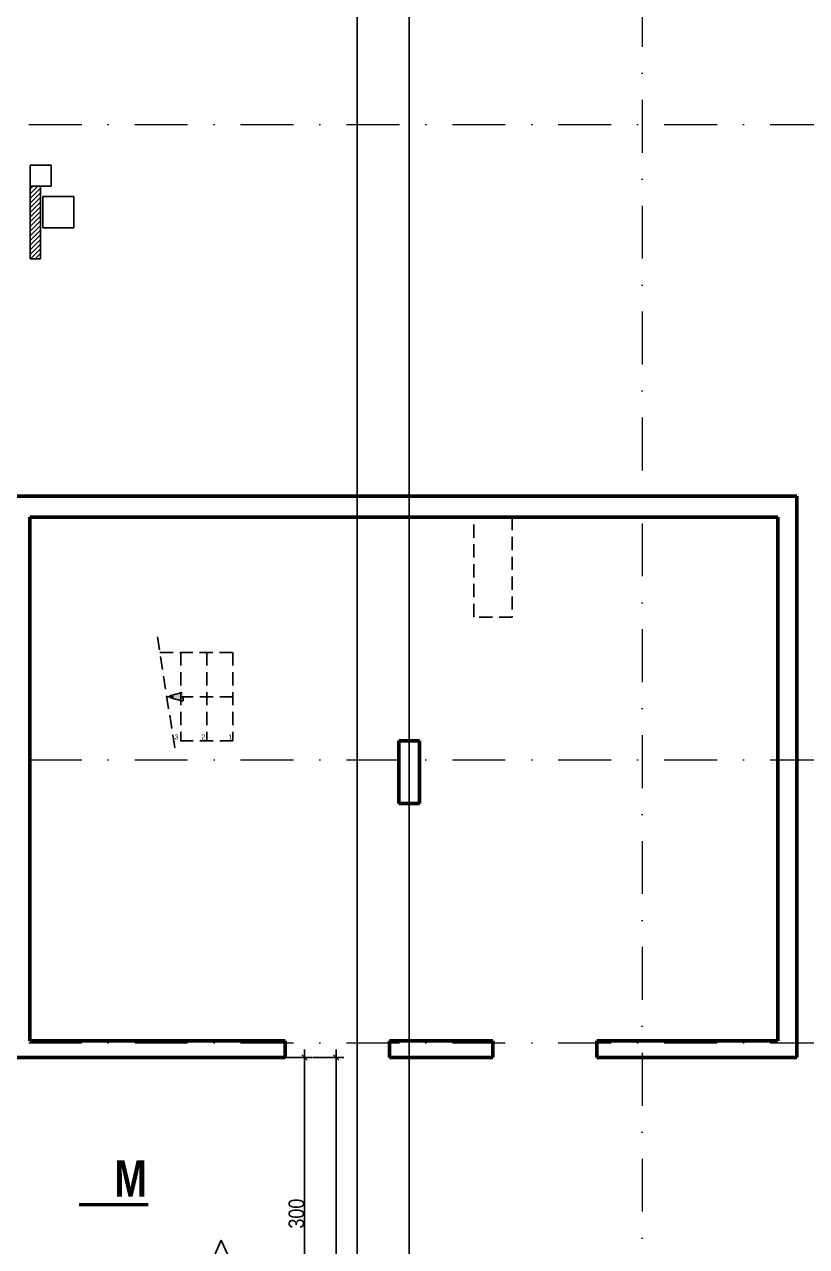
# Model space of a CAD drawing. Header units: millimetres. Extents: x 0 to 23921, y -3644 to 563.
# Drawn here: x 21541 to 22292, y -2085 to -912 of the extents above; entities that cross this region are included whole.
import ezdxf
from ezdxf.enums import TextEntityAlignment as Align

# ---------------------------------------------------------------- set-up
doc = ezdxf.new("R2010")
doc.units = ezdxf.units.MM
doc.linetypes.add('CACHEX2', pattern=[19.05, 12.7, -6.35])
doc.linetypes.add('TIRETPTX2', pattern=[50.8, 25.4, -12.7, 0, -12.7])
for name, color, linetype in [('01-Cad  2', 1, 'Continuous'), ('01_cote_gen', 4, 'Continuous'), ('01_murs_sup', 2, 'CACHEX2'), ('01_resv', 32, 'Continuous'), ('01_texte', 230, 'Continuous'), ('AA_COTES', 2, 'Continuous')]:
    doc.layers.add(name, color=color, linetype=linetype)
doc.layers.add('01_murs_coup', color=5, linetype='Continuous', lineweight=60)
doc.layers.add('01_tram_axes', color=2, linetype='TIRETPTX2', lineweight=9)
doc.styles.add('Eurostile', font='')
doc.styles.add('impact', font='impact.ttf')
doc.styles.add('STYLE2', font='ARIALN.TTF')
doc.styles.get('Eurostile').set_extended_font_data('Eurostile')
doc.dimstyles.new('JB50', dxfattribs={"dimscale": 0.1, "dimtxt": 150, "dimasz": 15, "dimexe": 0.1, "dimexo": 0.1, "dimgap": 0.09, "dimtad": 1, "dimdec": 1, "dimdsep": 46, "dimtxsty": 'STYLE2', "dimblk1": 'BOND_G', "dimblk2": 'BOND_D', "dimsah": 1, "dimcen": 1.5, "dimdle": 0.01, "dimse1": 1, "dimse2": 1, "dimclrd": 4, "dimclre": 2, "dimclrt": 6, "dimazin": 2, "dimtfac": 2.333333, "dimtdec": 1, "dimtix": 1, "dimtmove": 2, "dimatfit": 3, "dimldrblk": 'BOND_G', "dimfxl": 1, "dimtolj": 1, "dimtzin": 0, "dimarcsym": 0})

# ---------------------------------------------------------------- blocks, each defined once
blk = doc.blocks.new('BOND_G')
at = {"layer": 'AA_COTES', "color": 0}
for p, q in [((0, -5), (0, 15)), ((5, 0), (-5, 0)), ((1.77, 1.77), (-1.77, -1.77))]:
    blk.add_line(p, q, dxfattribs=at)
blk = doc.blocks.new('BOND_D')
at = {"layer": 'AA_COTES', "color": 0}
for p, q in [((5, 0), (-5, 0)), ((-1.77, -1.77), (1.77, 1.77)), ((0, 5), (0, -15))]:
    blk.add_line(p, q, dxfattribs=at)
blk = doc.blocks.new('*D2309')
at = {"layer": '01_cote_gen', "color": 4, "lineweight": -2, "transparency": 16777216}
blk.add_line((21840.4, -1905.3), (21840.4, -2825.3), dxfattribs=at)
at = {"layer": 'Defpoints', "color": 0, "transparency": 16777216}
for p in [(21804.1, -1903.8), (21741.8, -2826.8), (21840.4, -2826.8)]:
    blk.add_point(p, dxfattribs=at)
at = {"layer": '01_cote_gen', "color": 4, "lineweight": -2, "transparency": 16777216, "xscale": 1.5, "yscale": 1.5, "zscale": 1.5}
for name, p, rotation in [('BOND_G', (21840.4, -1903.8), 90), ('BOND_D', (21840.4, -2826.8), 270)]:
    blk.add_blockref(name, p, dxfattribs=dict(at, rotation=rotation))
at = {"layer": '01_cote_gen', "color": 6, "transparency": 16777216, "insert": (21832.7, -2365.3), "char_height": 15, "attachment_point": 5, "rotation": 90, "style": 'STYLE2'}
blk.add_mtext('\\A1;923', dxfattribs=at)
blk = doc.blocks.new('*D2310')
at = {"layer": '01_cote_gen', "color": 4, "lineweight": -2, "transparency": 16777216}
blk.add_line((21810, -1905.3), (21810, -2202.3), dxfattribs=at)
at = {"layer": 'Defpoints', "color": 0, "transparency": 16777216}
for p in [(21794.1, -1903.8), (21711.8, -2203.8), (21810, -2203.8)]:
    blk.add_point(p, dxfattribs=at)
at = {"layer": '01_cote_gen', "color": 4, "lineweight": -2, "transparency": 16777216, "xscale": 1.5, "yscale": 1.5, "zscale": 1.5}
for name, p, rotation in [('BOND_G', (21810, -1903.8), 90), ('BOND_D', (21810, -2203.8), 270)]:
    blk.add_blockref(name, p, dxfattribs=dict(at, rotation=rotation))
at = {"layer": '01_cote_gen', "color": 6, "transparency": 16777216, "insert": (21802.3, -2053.8), "char_height": 15, "attachment_point": 5, "rotation": 90, "style": 'STYLE2'}
blk.add_mtext('\\A1;300', dxfattribs=at)

msp = doc.modelspace()

# ---------------------------------------------------------------- hatches: boundary and pattern name
at = {"layer": '01_murs_sup'}
msp.add_hatch(color=256, dxfattribs=at).paths.add_polyline_path([(21693.61, -1561.53), (21677.74, -1557.27), (21693.61, -1553.02)])

# ---------------------------------------------------------------- linework, layer by layer
at = {"layer": '01-Cad  2'}
for p, q in [((21910.7, -3643.85), (21910.7, 556.15)), ((21860.7, -3593.85), (21860.7, 506.15))]:
    msp.add_line(p, q, dxfattribs=at)
at = {"layer": '01_murs_coup'}
for p, q in [((21530.28, -1364.78), (22282.77, -1364.78)), ((22282.77, -1364.78), (22282.77, -1903.83)), ((22264.77, -1384.78), (21546.28, -1384.78)), ((21546.28, -1384.78), (21546.28, -1877.83)), ((22264.77, -1887.83), (22264.77, -1384.78)), ((21900.59, -1599.83), (21900.59, -1659.83)), ((21900.59, -1599.83), (21900.59, -1659.83)), ((21900.59, -1599.83), (21920.59, -1599.83)), ((21920.59, -1599.83), (21920.59, -1659.83)), ((21920.59, -1599.83), (21920.59, -1659.83)), ((21900.59, -1659.83), (21920.59, -1659.83)), ((21546.28, -1887.83), (21546.28, -1877.83)), ((21546.28, -1877.83), (21546.28, -1887.83)), ((21546.28, -1887.83), (21791.59, -1887.83)), ((21791.59, -1903.83), (21791.59, -1887.83)), ((21891.59, -1887.83), (21990.8, -1887.83)), ((21891.59, -1903.83), (21891.59, -1887.83)), ((21990.8, -1903.83), (21990.8, -1887.83)), ((22090.8, -1887.83), (22264.77, -1887.83)), ((22090.8, -1903.83), (22090.8, -1887.83)), ((21530.28, -1903.83), (21791.59, -1903.83)), ((21891.59, -1903.83), (21990.8, -1903.83)), ((22090.8, -1903.83), (22282.77, -1903.83))]:
    msp.add_line(p, q, dxfattribs=at)
at = {"layer": '01_murs_sup'}
for p, q in [((21668.76, -1499.85), (21686.09, -1610.72)), ((21671.09, -1514.77), (21741.28, -1514.77)), ((21691.28, -1514.77), (21691.28, -1599.77)), ((21716.28, -1514.77), (21716.28, -1599.77)), ((21741.28, -1514.77), (21741.28, -1599.77)), ((21741.28, -1514.77), (21741.28, -1599.77)), ((21741.28, -1557.27), (21677.74, -1557.27)), ((21741.28, -1599.77), (21684.38, -1599.77))]:
    msp.add_line(p, q, dxfattribs=at)
at = {"layer": '01_murs_sup', "flags": 128}
msp.add_lwpolyline([(21693.61, -1561.53), (21677.74, -1557.27), (21693.61, -1553.02)], close=True, dxfattribs=at)
at = {"layer": '01_resv'}
for p, q in [((21546.6, -1066.85), (21546.6, -1046.85)), ((21546.6, -1046.85), (21566.6, -1046.85)), ((21566.6, -1046.85), (21546.6, -1046.85)), ((21556.6, -1046.85), (21566.6, -1046.85)), ((21566.6, -1046.85), (21566.6, -1066.85)), ((21566.6, -1066.85), (21546.6, -1066.85)), ((21546.6, -1069.78), (21549.54, -1066.85)), ((21546.6, -1074.27), (21554.03, -1066.85)), ((21546.6, -1066.85), (21546.6, -1136.85)), ((21556.6, -1066.85), (21546.6, -1066.85)), ((21556.6, -1136.85), (21556.6, -1066.85)), ((21546.6, -1078.76), (21556.6, -1068.76)), ((21546.6, -1083.25), (21556.6, -1073.25)), ((21546.6, -1087.74), (21556.6, -1077.74)), ((21558.6, -1106.85), (21558.6, -1076.85)), ((21558.6, -1076.85), (21588.6, -1076.85)), ((21588.6, -1076.85), (21588.6, -1106.85)), ((21546.6, -1092.23), (21556.6, -1082.23)), ((21546.6, -1096.72), (21556.6, -1086.72)), ((21546.6, -1101.21), (21556.6, -1091.21)), ((21546.6, -1105.7), (21556.6, -1095.7)), ((21546.6, -1110.19), (21556.6, -1100.19)), ((21546.6, -1114.68), (21556.6, -1104.68)), ((21546.6, -1119.17), (21556.6, -1109.17)), ((21546.6, -1123.66), (21556.6, -1113.66)), ((21588.6, -1106.85), (21558.6, -1106.85)), ((21546.6, -1128.15), (21556.6, -1118.15)), ((21546.6, -1132.64), (21556.6, -1122.64)), ((21546.6, -1136.85), (21556.6, -1136.85)), ((21546.89, -1136.85), (21556.6, -1127.13)), ((21551.38, -1136.85), (21556.6, -1131.62)), ((21555.87, -1136.85), (21556.6, -1136.11))]:
    msp.add_line(p, q, dxfattribs=at)
at = {"layer": '01_resv', "linetype": 'CACHEX2'}
for p, q in [((21972.59, -1480.78), (21972.59, -1384.78)), ((21972.59, -1384.78), (22009.59, -1384.78)), ((22009.59, -1384.78), (22009.59, -1480.78)), ((22009.59, -1480.78), (21972.59, -1480.78))]:
    msp.add_line(p, q, dxfattribs=at)
at = {"layer": '01_texte'}
for q in [(21711.52, -2121.01), (21748.57, -2121.01)]:
    msp.add_line((21730.05, -2079.26), q, dxfattribs=at)
at = {"layer": '01_texte', "const_width": 3}
msp.add_lwpolyline([(21659.95, -2045.18), (21593.58, -2045.18)], dxfattribs=at)
at = {"layer": '01_tram_axes', "color": 253, "ltscale": 2}
for p, q in [((22134.28, 439.75), (22134.28, -3019.3)), ((16256.86, -1007.83), (23921.21, -1007.83)), ((16256.86, -1617.83), (23921.21, -1617.83)), ((16256.86, -1889.83), (23921.21, -1889.83))]:
    msp.add_line(p, q, dxfattribs=at)

# ---------------------------------------------------------------- texts
at = {"layer": '01_murs_sup', "char_height": 4.71, "attachment_point": 1, "line_spacing_factor": 0.894142, "style": 'Eurostile'}
for s, insert in [('3', (21685.13, -1593.59)), ('2', (21710.95, -1593.59)), ('1', (21736.95, -1593.59))]:
    msp.add_mtext(s, dxfattribs=dict(at, insert=insert))
at = {"layer": '01_texte', "style": 'impact'}
msp.add_text('M', height=35, rotation=0, dxfattribs=at).set_placement((21642.92, -2048.03), align=Align.BOTTOM_CENTER)

# ---------------------------------------------------------------- dimensions: what is measured, and where the dimension line sits
at = {"layer": '01_cote_gen'}
for base, p1, p2, picture, middle in [((21809.96, -2203.83), (21794.1, -1903.83), (21711.81, -2203.83), '*D2310', (21802.3, -2053.83)), ((21840.4, -2826.83), (21804.05, -1903.83), (21741.81, -2826.83), '*D2309', (21832.73, -2365.33))]:
    dim = msp.add_linear_dim(base=base, p1=p1, p2=p2, angle=90, dimstyle='JB50', dxfattribs=at)
    dim.commit()
    dim.dimension.update_dxf_attribs({"geometry": picture, "text_midpoint": middle})

doc.saveas('drawing.dxf')
